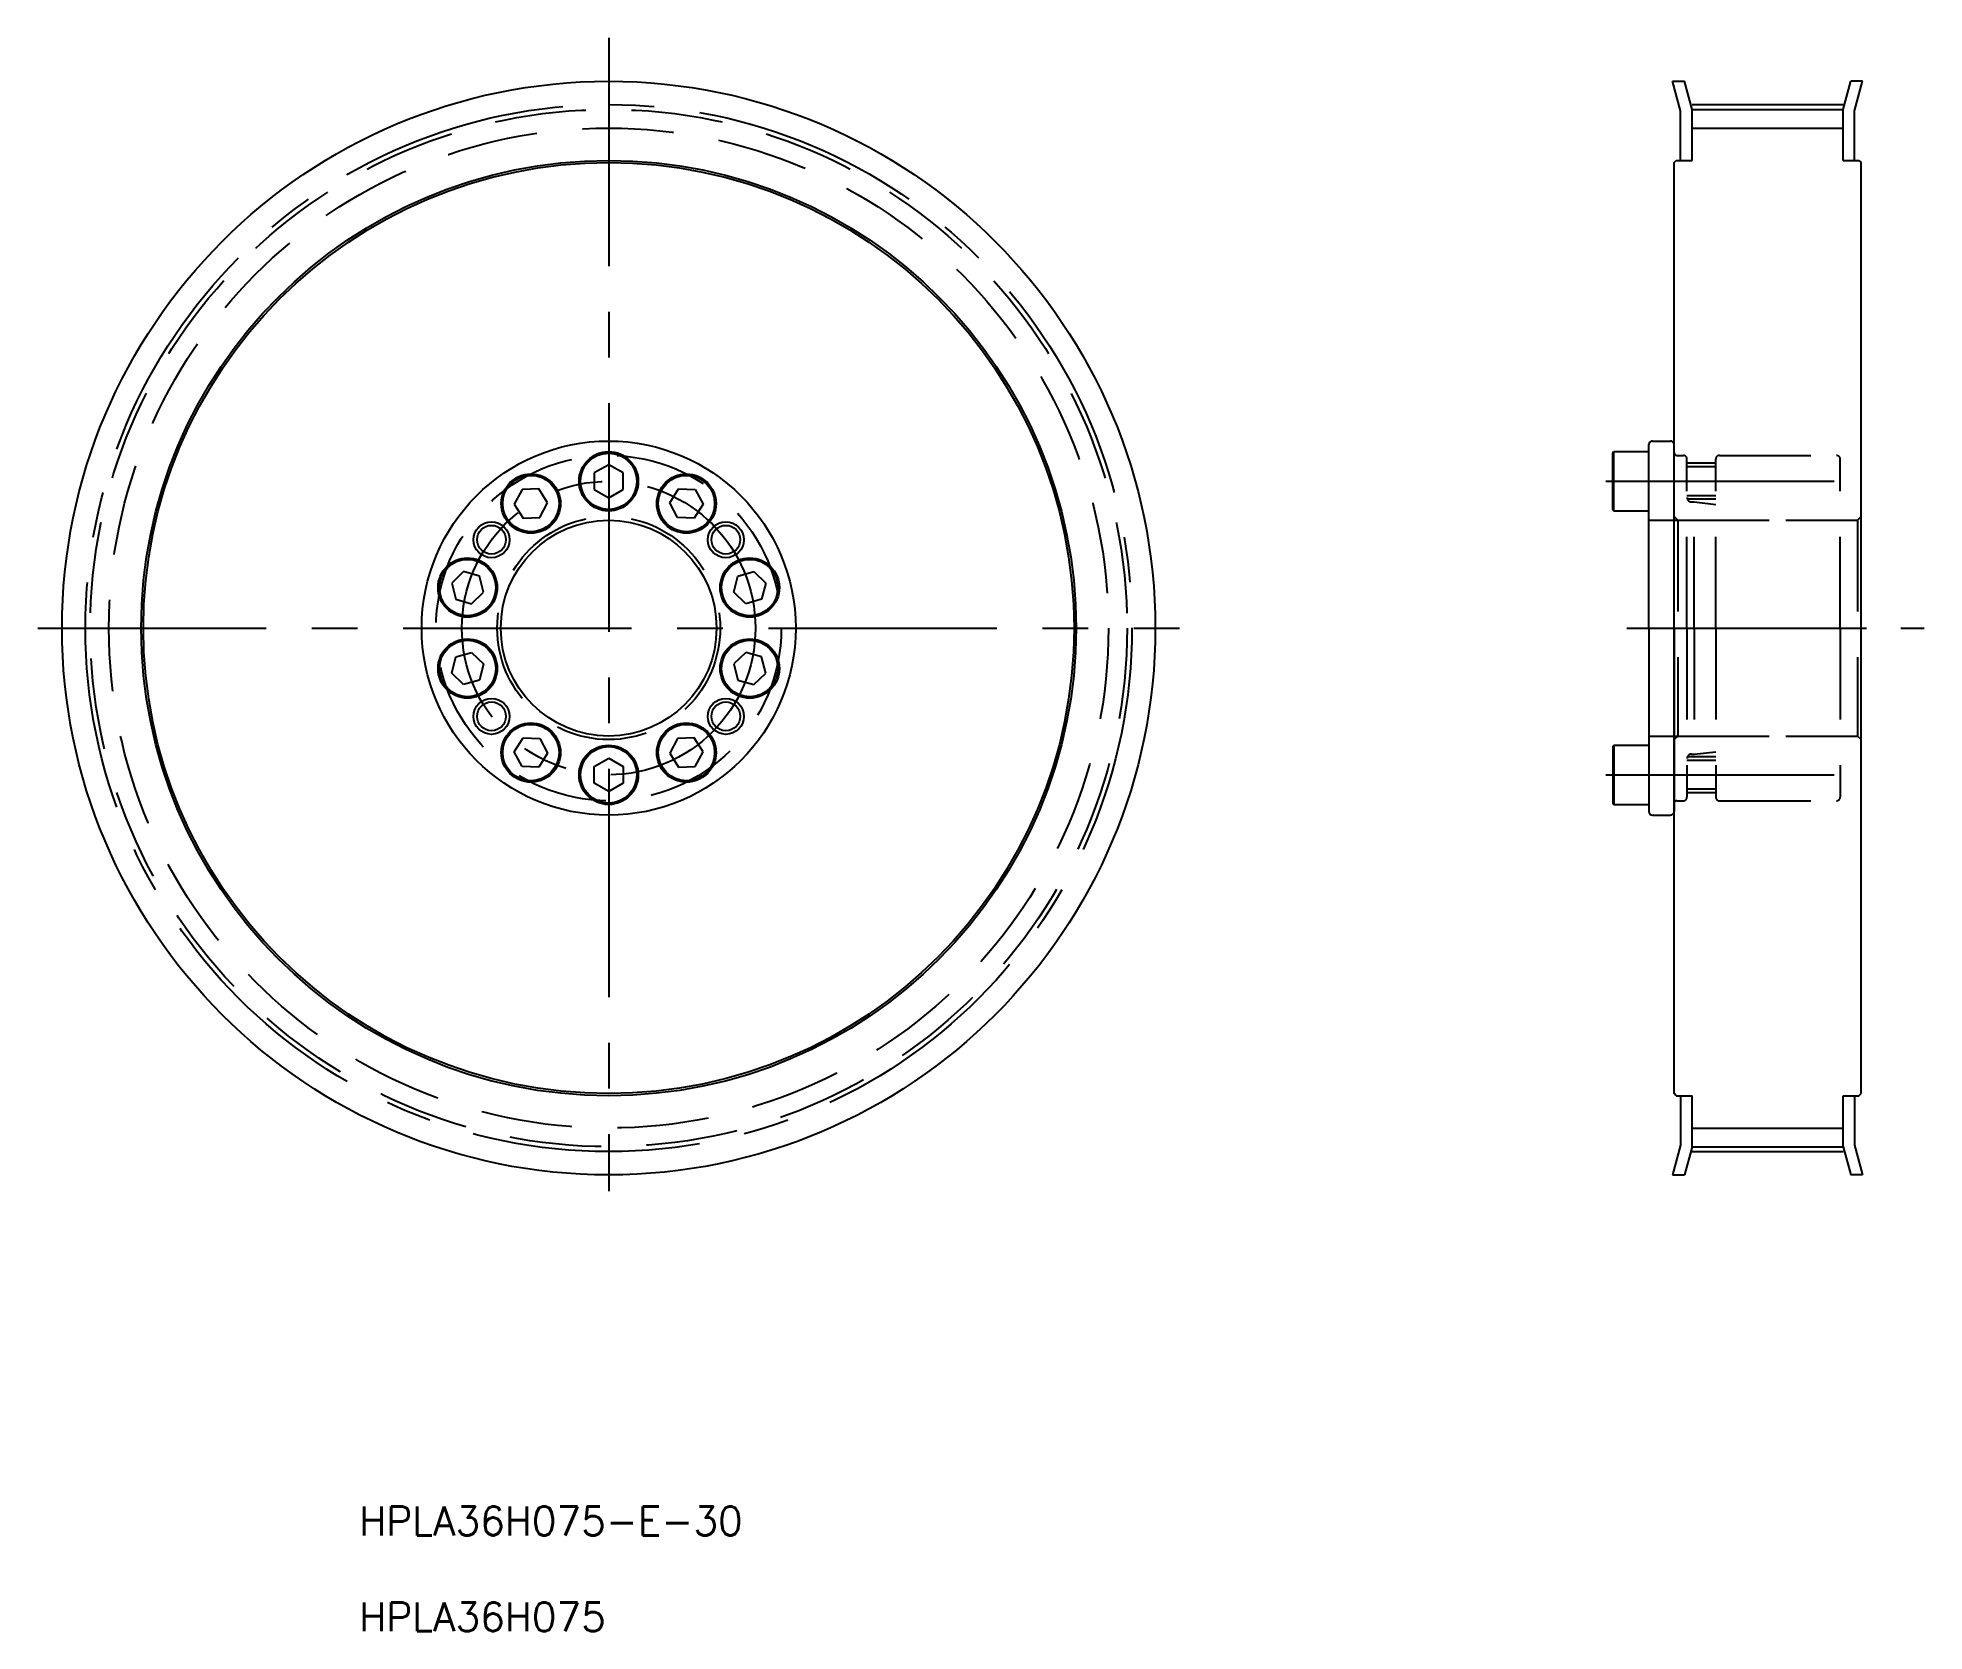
# Model space of a CAD drawing. Extents: x -30 to 233, y -37 to 184.
import ezdxf

# ---------------------------------------------------------------- set-up
doc = ezdxf.new("R2010")
doc.units = 0
doc.linetypes.add('CENTER', pattern=[50.8, 31.75, -6.35, 6.35, -6.35])
doc.linetypes.add('DASHED', pattern=[19.05, 12.7, -6.35])
doc.layers.get('0').update_dxf_attribs({"linetype": 'CONTINUOUS'})
doc.layers.add('CENTER', color=1, linetype='CENTER')
doc.styles.add('MISUMI', font='txt.shx')

# ---------------------------------------------------------------- blocks, each defined once
blk = doc.blocks.new('*U6')
at = {"color": 7, "linetype": 'CONTINUOUS', "style": 'MISUMI'}
for s, p in [('HPLA36H075-E-30', (15.05, -23.96)), ('HPLA36H075', (15.05, -37.29))]:
    blk.add_text(s, height=4, dxfattribs=at).set_placement(p)

msp = doc.modelspace()

# ---------------------------------------------------------------- linework, layer by layer
at = {"color": 7, "linetype": 'CONTINUOUS'}
for p, q in [((198.77, 174.01), (197.66, 178.14)), ((197.66, 178.14), (199.31, 178.14)), ((200.37, 174.22), (199.31, 178.14)), ((221.37, 174.22), (222.42, 178.14)), ((224.07, 178.14), (222.42, 178.14)), ((222.97, 174.01), (224.07, 178.14)), ((198.77, 167.14), (198.77, 174.01)), ((200.37, 167.14), (200.37, 174.22)), ((200.37, 174.22), (221.37, 174.22)), ((221.37, 167.14), (221.37, 174.22)), ((222.97, 167.14), (222.97, 174.01)), ((197.86, 166.84), (198.17, 167.14)), ((197.86, 37.44), (197.86, 166.84)), ((198.17, 167.14), (200.37, 167.14)), ((221.37, 167.14), (223.57, 167.14)), ((223.57, 167.14), (223.87, 166.84)), ((223.87, 37.44), (223.87, 166.84)), ((189.36, 126.47), (189.48, 126.67)), ((189.36, 118.62), (189.36, 126.47)), ((189.48, 118.42), (189.48, 126.67)), ((189.48, 126.67), (194.36, 126.67)), ((194.36, 102.14), (194.36, 127.64)), ((194.36, 118.42), (194.36, 126.67)), ((194.86, 128.14), (197.36, 128.14)), ((197.86, 102.14), (197.86, 127.64)), ((49.73, 124.85), (47.73, 123.7)), ((47.73, 123.7), (47.73, 121.39)), ((51.73, 123.7), (49.73, 124.85)), ((51.73, 121.39), (51.73, 123.7)), ((194.36, 120.04), (194.36, 125.04)), ((37.69, 121.4), (36.61, 119.36)), ((40, 121.48), (37.69, 121.4)), ((41.23, 119.53), (40, 121.48)), ((47.73, 121.39), (49.73, 120.24)), ((49.73, 120.24), (51.73, 121.39)), ((58.23, 119.53), (59.45, 121.48)), ((59.45, 121.48), (61.76, 121.4)), ((61.76, 121.4), (62.85, 119.36)), ((36.61, 119.36), (37.83, 117.41)), ((40.14, 117.49), (41.23, 119.53)), ((59.31, 117.49), (58.23, 119.53)), ((62.85, 119.36), (61.62, 117.41)), ((189.36, 118.62), (189.48, 118.42)), ((189.48, 118.42), (194.36, 118.42)), ((37.83, 117.41), (40.14, 117.49)), ((61.62, 117.41), (59.31, 117.49)), ((194.36, 114.89), (194.37, 114.89)), ((29.56, 110.01), (27.9, 108.4)), ((27.9, 108.4), (28.46, 106.16)), ((31.78, 109.37), (29.56, 110.01)), ((32.34, 107.13), (31.78, 109.37)), ((67.12, 107.13), (67.68, 109.37)), ((67.68, 109.37), (69.9, 110.01)), ((69.9, 110.01), (71.56, 108.4)), ((71.56, 108.4), (71, 106.16)), ((194.36, 108.52), (194.36, 108.52)), ((28.46, 106.16), (30.68, 105.53)), ((30.68, 105.53), (32.34, 107.13)), ((68.78, 105.53), (67.12, 107.13)), ((71, 106.16), (68.78, 105.53)), ((194.36, 102.14), (194.36, 76.64)), ((197.86, 102.14), (197.86, 76.64)), ((27.9, 95.88), (28.46, 98.13)), ((28.46, 98.13), (30.68, 98.76)), ((30.68, 98.76), (32.34, 97.16)), ((32.34, 97.16), (31.78, 94.92)), ((68.78, 98.76), (67.12, 97.16)), ((67.12, 97.16), (67.68, 94.92)), ((71, 98.13), (68.78, 98.76)), ((71.56, 95.88), (71, 98.13)), ((29.56, 94.28), (27.9, 95.88)), ((31.78, 94.92), (29.56, 94.28)), ((67.68, 94.92), (69.9, 94.28)), ((69.9, 94.28), (71.56, 95.88)), ((36.61, 84.92), (37.83, 86.88)), ((37.83, 86.88), (40.14, 86.8)), ((40.14, 86.8), (41.23, 84.76)), ((59.31, 86.8), (58.23, 84.76)), ((61.62, 86.88), (59.31, 86.8)), ((62.85, 84.92), (61.62, 86.88)), ((37.69, 82.89), (36.61, 84.92)), ((41.23, 84.76), (40, 82.81)), ((47.73, 82.9), (49.73, 84.05)), ((49.73, 84.05), (51.73, 82.9)), ((58.23, 84.76), (59.45, 82.81)), ((61.76, 82.89), (62.85, 84.92)), ((189.36, 85.67), (189.48, 85.87)), ((189.36, 85.67), (189.36, 77.82)), ((189.48, 85.87), (189.48, 77.62)), ((189.48, 85.87), (194.36, 85.87)), ((194.36, 85.87), (194.36, 77.62)), ((194.36, 84.24), (194.36, 79.24)), ((40, 82.81), (37.69, 82.89)), ((47.73, 80.59), (47.73, 82.9)), ((51.73, 82.9), (51.73, 80.59)), ((59.45, 82.81), (61.76, 82.89)), ((49.73, 79.44), (47.73, 80.59)), ((51.73, 80.59), (49.73, 79.44)), ((189.36, 77.82), (189.48, 77.62)), ((189.48, 77.62), (194.36, 77.62)), ((194.86, 76.14), (197.36, 76.14)), ((198.17, 37.14), (197.86, 37.44)), ((198.17, 37.14), (200.37, 37.14)), ((198.77, 37.14), (198.77, 30.28)), ((200.37, 30.06), (200.37, 37.14)), ((221.37, 37.14), (223.57, 37.14)), ((221.37, 30.06), (221.37, 37.14)), ((222.97, 37.14), (222.97, 30.28)), ((223.57, 37.14), (223.87, 37.44)), ((198.77, 30.28), (197.66, 26.14)), ((200.37, 30.06), (199.31, 26.14)), ((200.37, 30.06), (221.37, 30.06)), ((221.37, 30.06), (222.42, 26.14)), ((222.97, 30.28), (224.07, 26.14)), ((197.66, 26.14), (199.31, 26.14)), ((224.07, 26.14), (222.42, 26.14))]:
    msp.add_line(p, q, dxfattribs=at)
at = {"color": 3, "linetype": 'CONTINUOUS'}
for p, q in [((200.37, 171.63), (221.37, 171.63)), ((200.37, 32.65), (221.37, 32.65))]:
    msp.add_line(p, q, dxfattribs=at)
at = {"color": 3, "linetype": 'DASHED'}
for p, q in [((198.27, 126.14), (199.16, 126.14)), ((204.16, 126.14), (220.46, 126.14)), ((199.66, 102.14), (199.66, 125.64)), ((203.66, 125.04), (199.66, 125.04)), ((203.66, 124.54), (199.66, 124.54)), ((203.66, 102.14), (203.66, 125.64)), ((220.96, 102.14), (220.96, 125.64)), ((203.66, 120.54), (199.66, 120.54)), ((203.66, 120.04), (199.66, 120.04)), ((200.27, 119.67), (200.66, 119.67)), ((200.66, 102.14), (200.66, 119.67)), ((200.66, 119.67), (203.66, 119.33)), ((194.36, 117.14), (220.96, 117.14)), ((197.86, 117.64), (198.37, 117.14)), ((198.37, 117.14), (198.37, 87.14)), ((198.37, 117.14), (223.37, 117.14)), ((223.87, 117.64), (223.37, 117.14)), ((223.37, 117.14), (223.37, 87.14)), ((199.66, 102.14), (199.66, 78.64)), ((200.66, 102.14), (200.66, 84.62)), ((203.66, 102.14), (203.66, 78.64)), ((220.96, 102.14), (220.96, 78.64)), ((194.36, 87.14), (220.96, 87.14)), ((197.86, 86.64), (198.37, 87.14)), ((198.37, 87.14), (223.37, 87.14)), ((223.87, 86.64), (223.37, 87.14)), ((203.66, 84.24), (199.66, 84.24)), ((200.27, 84.62), (200.66, 84.62)), ((200.66, 84.62), (203.66, 84.96)), ((203.66, 83.74), (199.66, 83.74)), ((203.66, 79.74), (199.66, 79.74)), ((203.66, 79.24), (199.66, 79.24)), ((198.27, 78.14), (199.16, 78.14)), ((204.16, 78.14), (220.46, 78.14))]:
    msp.add_line(p, q, dxfattribs=at)
at = {"color": 7, "linetype": 'CONTINUOUS'}
for centre, radius in [((49.73, 102.14), 76), ((49.73, 102.14), 65), ((49.73, 102.14), 64.7), ((49.73, 102.14), 26), ((49.73, 122.54), 4.12), ((49.73, 122.54), 3.92), ((38.92, 119.44), 4.12), ((38.92, 119.44), 3.92), ((60.54, 119.44), 4.12), ((60.54, 119.44), 3.92), ((33.44, 114.42), 2), ((49.73, 102.14), 15), ((66.02, 114.42), 2), ((30.12, 107.77), 4.12), ((30.12, 107.77), 3.92), ((69.34, 107.77), 4.12), ((69.34, 107.77), 3.92), ((30.12, 96.52), 4.12), ((30.12, 96.52), 3.92), ((69.34, 96.52), 4.12), ((69.34, 96.52), 3.92), ((33.44, 89.87), 2), ((66.02, 89.87), 2), ((38.92, 84.84), 4.12), ((38.92, 84.84), 3.92), ((60.54, 84.84), 4.12), ((60.54, 84.84), 3.92), ((49.73, 81.74), 4.12), ((49.73, 81.74), 3.92)]:
    msp.add_circle(centre, radius, dxfattribs=at)
at = {"color": 3, "linetype": 'DASHED'}
for radius in [72.08, 69.49, 24, 15.5]:
    msp.add_circle((49.73, 102.14), radius, dxfattribs=at)
at = {"color": 3}
for centre in [(33.44, 114.42), (66.02, 114.42), (33.44, 89.87), (66.02, 89.87)]:
    msp.add_circle(centre, 2.5, dxfattribs=at)
at = {"color": 7, "linetype": 'CONTINUOUS'}
for centre, start, end in [((194.86, 127.64), 90, 180.0009), ((197.36, 127.64), 0, 90), ((194.86, 76.64), 179.9991, 270), ((197.36, 76.64), 270, 0)]:
    msp.add_arc(centre, 0.5, start, end, dxfattribs=at)
at = {"color": 3, "linetype": 'DASHED'}
for centre, radius, start, end in [((198.27, 126.55), 0.41, 180, 270), ((199.16, 125.64), 0.5, 0, 90), ((204.16, 125.64), 0.5, 90, 180), ((220.46, 125.64), 0.5, 0, 90), ((200.27, 120.27), 0.6, 180, 270), ((200.27, 84.02), 0.6, 90, 180), ((198.27, 77.73), 0.41, 90, 180), ((199.16, 78.64), 0.5, 270, 0), ((204.16, 78.64), 0.5, 180, 270), ((220.46, 78.64), 0.5, 270, 0)]:
    msp.add_arc(centre, radius, start, end, dxfattribs=at)
at = {"layer": 'CENTER', "color": 1, "linetype": 'CENTER'}
for p, q in [((49.73, 184.19), (49.73, 23.88)), ((200.37, 174.91), (221.37, 174.91)), ((188.36, 122.54), (221.96, 122.54)), ((-29.65, 102.14), (129.09, 102.14)), ((191.29, 102.14), (232.65, 102.14)), ((192.87, 102.14), (228.87, 102.14)), ((188.36, 81.74), (221.96, 81.74)), ((200.37, 29.38), (221.37, 29.38))]:
    msp.add_line(p, q, dxfattribs=at)
for radius in [72.76, 20.4]:
    msp.add_circle((49.73, 102.14), radius, dxfattribs=at)

# ---------------------------------------------------------------- block references
at = {"color": 7, "linetype": 'CONTINUOUS'}
msp.add_blockref('*U6', (0, 0), dxfattribs=at)

doc.saveas('drawing.dxf')
